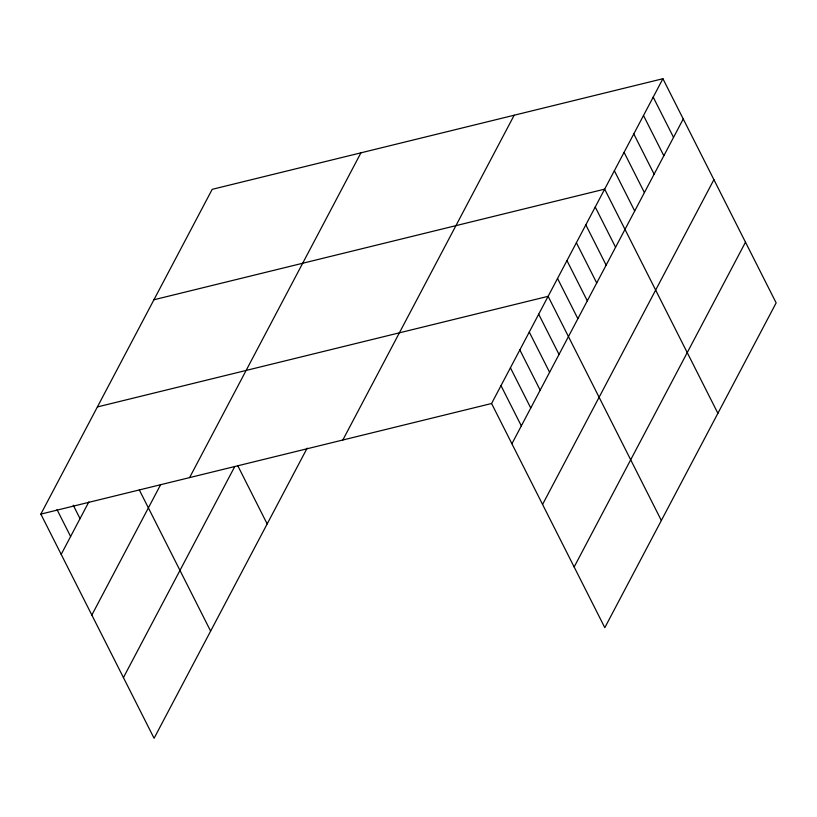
<?xml version="1.0" encoding="UTF-8"?>
<svg xmlns="http://www.w3.org/2000/svg" width="817" height="817" viewBox="0 0 817 817"><rect width="100%" height="100%" fill="white"/><g stroke="black" fill="none" stroke-linecap="round" stroke-linejoin="round"><path stroke-width="1.23" d="M307.151 448.145L154.086 738.282L40.85 514.107L212.195 189.33L662.914 78.718L776.15 302.893L604.805 627.67L491.579 403.506L662.914 78.718M61.183 554.365L88.869 501.893M91.841 615.058L160.755 484.43M189.585 477.608L360.93 152.83M123.428 677.589L234.745 466.578M342.834 440.006L514.179 115.228M511.912 443.754L683.247 118.976M542.57 504.446L713.905 179.669M574.147 566.978L745.492 242.2M153.933 299.757L604.662 189.146L717.898 413.31M97.397 406.937L548.115 296.326L661.351 520.49M40.85 514.107L491.579 403.506M653.202 97.131L673.535 137.379M643.5 115.534L663.833 155.781M633.788 133.937L654.121 174.184M624.076 152.34L644.409 192.587M614.374 170.743L634.707 211M595.236 207.007L615.569 247.265M585.809 224.869L606.143 265.127M576.383 242.741L596.727 282.988M566.967 260.603L587.3 300.85M557.541 278.464L577.874 318.712M538.689 314.188L559.022 354.445M529.273 332.049L549.606 372.307M519.847 349.911L540.18 390.169M510.421 367.773L530.754 408.03M500.995 385.644L521.328 425.892M237.645 465.476L267.169 523.922M139.299 489.894L210.623 631.102M73.254 505.223L80.035 518.642M57.047 509.665L70.609 536.503"/></g></svg>
